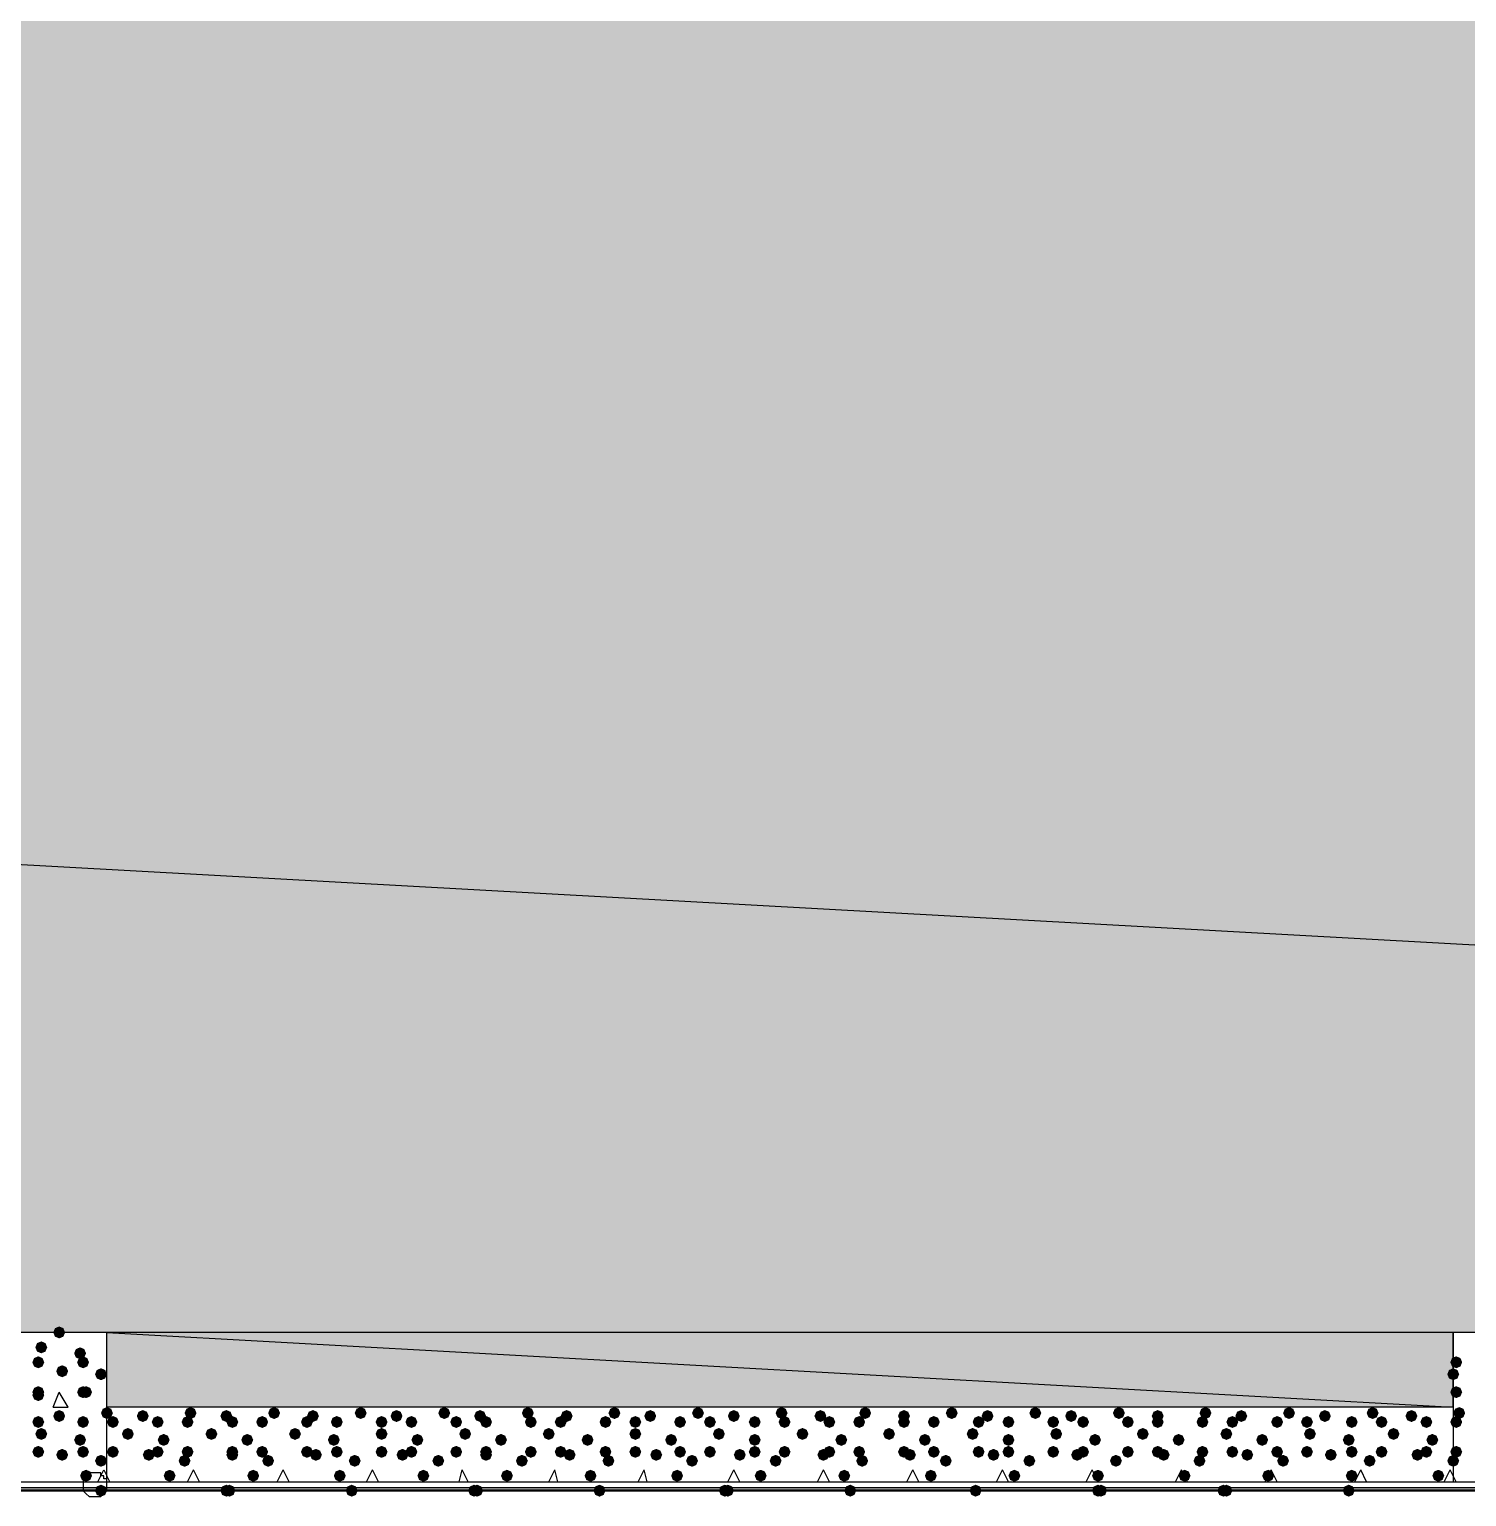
# Model space of a CAD drawing. Header units: millimetres. Extents: x 0 to 420, y 0 to 297.
# Drawn here: x 259.38 to 279.76, y 84.33 to 105.13 of the extents above; entities that cross this region are included whole.
import ezdxf

# ---------------------------------------------------------------- set-up
doc = ezdxf.new("R2010")
doc.units = ezdxf.units.MM
doc.layers.get('0').update_dxf_attribs({"linetype": 'CONTINUOUS'})

msp = doc.modelspace()

# ---------------------------------------------------------------- hatches: boundary and pattern name
at = {"true_color": 0x000008}
h = msp.add_hatch(color=0, dxfattribs=at)
h.paths.add_polyline_path([(379.518333, 105.748667), (33.401, 105.748667), (379.518333, 86.656333)], flags=0)
h.paths.add_polyline_path([(33.401, 105.748667), (379.518333, 86.656333), (33.401, 86.656333)], flags=0)
at = {"true_color": 0x000007}
for points in [[(259.884333, 86.656333), (259.859462, 86.596537), (259.799667, 86.571667), (259.739871, 86.596537), (259.715, 86.656333), (259.739871, 86.716129), (259.799667, 86.741), (259.859462, 86.716129)], [(259.630333, 86.444667), (259.605462, 86.384871), (259.545667, 86.36), (259.485871, 86.384871), (259.461, 86.444667), (259.485871, 86.504462), (259.545667, 86.529333), (259.605462, 86.504463)], [(260.180667, 86.36), (260.155796, 86.300204), (260.096, 86.275333), (260.036204, 86.300204), (260.011333, 86.36), (260.036204, 86.419796), (260.096, 86.444667), (260.155796, 86.419796)], [(259.588, 86.233), (259.563129, 86.173204), (259.503333, 86.148333), (259.443537, 86.173204), (259.418667, 86.233), (259.443537, 86.292796), (259.503333, 86.317667), (259.563129, 86.292796)], [(259.926667, 86.106), (259.901796, 86.046204), (259.842, 86.021333), (259.782204, 86.046204), (259.757333, 86.106), (259.782204, 86.165796), (259.842, 86.190667), (259.901796, 86.165796)], [(260.223, 86.233), (260.198129, 86.173204), (260.138333, 86.148333), (260.078538, 86.173204), (260.053667, 86.233), (260.078537, 86.292796), (260.138333, 86.317667), (260.198129, 86.292796)], [(260.477, 86.063667), (260.452129, 86.003871), (260.392333, 85.979), (260.332538, 86.003871), (260.307667, 86.063667), (260.332537, 86.123462), (260.392333, 86.148333), (260.452129, 86.123463)], [(279.654, 86.063667), (279.629129, 86.003871), (279.569333, 85.979), (279.509537, 86.003871), (279.484667, 86.063667), (279.509537, 86.123462), (279.569333, 86.148333), (279.629129, 86.123463)], [(279.696333, 86.233), (279.671462, 86.173204), (279.611667, 86.148333), (279.551871, 86.173204), (279.527, 86.233), (279.551871, 86.292796), (279.611667, 86.317667), (279.671462, 86.292796)], [(259.588, 85.809667), (259.563129, 85.749871), (259.503333, 85.725), (259.443537, 85.749871), (259.418667, 85.809667), (259.443537, 85.869462), (259.503333, 85.894333), (259.563129, 85.869463)], [(259.588, 85.767333), (259.563129, 85.707538), (259.503333, 85.682667), (259.443537, 85.707538), (259.418667, 85.767333), (259.443537, 85.827129), (259.503333, 85.852), (259.563129, 85.827129)], [(260.223, 85.809667), (260.198129, 85.749871), (260.138333, 85.725), (260.078538, 85.749871), (260.053667, 85.809667), (260.078537, 85.869462), (260.138333, 85.894333), (260.198129, 85.869463)], [(260.265333, 85.809667), (260.240462, 85.749871), (260.180667, 85.725), (260.120871, 85.749871), (260.096, 85.809667), (260.120871, 85.869462), (260.180667, 85.894333), (260.240462, 85.869463)], [(279.696333, 85.809667), (279.671462, 85.749871), (279.611667, 85.725), (279.551871, 85.749871), (279.527, 85.809667), (279.551871, 85.869462), (279.611667, 85.894333), (279.671462, 85.869463)], [(259.884333, 85.471), (259.859462, 85.411204), (259.799667, 85.386333), (259.739871, 85.411204), (259.715, 85.471), (259.739871, 85.530796), (259.799667, 85.555667), (259.859462, 85.530796)], [(260.561667, 85.513333), (260.536796, 85.453537), (260.477, 85.428667), (260.417204, 85.453537), (260.392333, 85.513333), (260.417204, 85.573129), (260.477, 85.598), (260.536796, 85.573129)], [(279.738667, 85.513333), (279.713796, 85.453537), (279.654, 85.428667), (279.594204, 85.453537), (279.569333, 85.513333), (279.594204, 85.573129), (279.654, 85.598), (279.713796, 85.573129)], [(259.588, 85.386333), (259.563129, 85.326537), (259.503333, 85.301667), (259.443537, 85.326537), (259.418667, 85.386333), (259.443537, 85.446129), (259.503333, 85.471), (259.563129, 85.446129)], [(259.630333, 85.217), (259.605462, 85.157204), (259.545667, 85.132333), (259.485871, 85.157204), (259.461, 85.217), (259.485871, 85.276796), (259.545667, 85.301667), (259.605462, 85.276796)], [(260.223, 85.386333), (260.198129, 85.326537), (260.138333, 85.301667), (260.078538, 85.326537), (260.053667, 85.386333), (260.078537, 85.446129), (260.138333, 85.471), (260.198129, 85.446129)], [(279.696333, 85.386333), (279.671462, 85.326537), (279.611667, 85.301667), (279.551871, 85.326537), (279.527, 85.386333), (279.551871, 85.446129), (279.611667, 85.471), (279.671462, 85.446129)], [(260.180667, 85.132333), (260.155796, 85.072538), (260.096, 85.047667), (260.036204, 85.072538), (260.011333, 85.132333), (260.036204, 85.192129), (260.096, 85.217), (260.155796, 85.192129)], [(259.588, 84.963), (259.563129, 84.903204), (259.503333, 84.878333), (259.443537, 84.903204), (259.418667, 84.963), (259.443537, 85.022796), (259.503333, 85.047667), (259.563129, 85.022796)], [(259.926667, 84.920667), (259.901796, 84.860871), (259.842, 84.836), (259.782204, 84.860871), (259.757333, 84.920667), (259.782204, 84.980462), (259.842, 85.005333), (259.901796, 84.980463)], [(260.223, 84.963), (260.198129, 84.903204), (260.138333, 84.878333), (260.078538, 84.903204), (260.053667, 84.963), (260.078537, 85.022796), (260.138333, 85.047667), (260.198129, 85.022796)], [(260.477, 84.836), (260.452129, 84.776204), (260.392333, 84.751333), (260.332538, 84.776204), (260.307667, 84.836), (260.332537, 84.895796), (260.392333, 84.920667), (260.452129, 84.895796)], [(279.654, 84.836), (279.629129, 84.776204), (279.569333, 84.751333), (279.509537, 84.776204), (279.484667, 84.836), (279.509537, 84.895796), (279.569333, 84.920667), (279.629129, 84.895796)], [(279.696333, 84.963), (279.671462, 84.903204), (279.611667, 84.878333), (279.551871, 84.903204), (279.527, 84.963), (279.551871, 85.022796), (279.611667, 85.047667), (279.671462, 85.022796)], [(260.265333, 84.624333), (260.240462, 84.564537), (260.180667, 84.539667), (260.120871, 84.564537), (260.096, 84.624333), (260.120871, 84.684129), (260.180667, 84.709), (260.240462, 84.684129)]]:
    msp.add_hatch(color=0, dxfattribs=at).paths.add_polyline_path(points, flags=0)
at = {"true_color": 0x000008}
h = msp.add_hatch(color=0, dxfattribs=at)
h.paths.add_polyline_path([(279.569333, 86.656333), (260.477, 86.656333), (279.569333, 85.598)], flags=0)
h.paths.add_polyline_path([(260.477, 86.656333), (279.569333, 85.598), (260.477, 85.598)], flags=0)
for points in [[(261.069667, 85.471), (261.044796, 85.411204), (260.985, 85.386333), (260.925204, 85.411204), (260.900333, 85.471), (260.925204, 85.530796), (260.985, 85.555667), (261.044796, 85.530796)], [(261.747, 85.513333), (261.722129, 85.453537), (261.662333, 85.428667), (261.602538, 85.453537), (261.577667, 85.513333), (261.602537, 85.573129), (261.662333, 85.598), (261.722129, 85.573129)], [(262.255, 85.471), (262.230129, 85.411204), (262.170333, 85.386333), (262.110538, 85.411204), (262.085667, 85.471), (262.110537, 85.530796), (262.170333, 85.555667), (262.230129, 85.530796)], [(262.932333, 85.513333), (262.907462, 85.453537), (262.847667, 85.428667), (262.787871, 85.453537), (262.763, 85.513333), (262.787871, 85.573129), (262.847667, 85.598), (262.907462, 85.573129)], [(263.482667, 85.471), (263.457796, 85.411204), (263.398, 85.386333), (263.338204, 85.411204), (263.313333, 85.471), (263.338204, 85.530796), (263.398, 85.555667), (263.457796, 85.530796)], [(264.16, 85.513333), (264.135129, 85.453537), (264.075333, 85.428667), (264.015538, 85.453537), (263.990667, 85.513333), (264.015537, 85.573129), (264.075333, 85.598), (264.135129, 85.573129)], [(264.668, 85.471), (264.643129, 85.411204), (264.583333, 85.386333), (264.523537, 85.411204), (264.498667, 85.471), (264.523537, 85.530796), (264.583333, 85.555667), (264.643129, 85.530796)], [(265.345333, 85.513333), (265.320462, 85.453537), (265.260667, 85.428667), (265.200871, 85.453537), (265.176, 85.513333), (265.200871, 85.573129), (265.260667, 85.598), (265.320462, 85.573129)], [(265.853333, 85.471), (265.828463, 85.411204), (265.768667, 85.386333), (265.708871, 85.411204), (265.684, 85.471), (265.708871, 85.530796), (265.768667, 85.555667), (265.828462, 85.530796)], [(266.530667, 85.513333), (266.505796, 85.453537), (266.446, 85.428667), (266.386204, 85.453537), (266.361333, 85.513333), (266.386204, 85.573129), (266.446, 85.598), (266.505796, 85.573129)], [(267.081, 85.471), (267.056129, 85.411204), (266.996333, 85.386333), (266.936537, 85.411204), (266.911667, 85.471), (266.936537, 85.530796), (266.996333, 85.555667), (267.056129, 85.530796)], [(267.758333, 85.513333), (267.733462, 85.453537), (267.673667, 85.428667), (267.613871, 85.453537), (267.589, 85.513333), (267.613871, 85.573129), (267.673667, 85.598), (267.733462, 85.573129)], [(268.266333, 85.471), (268.241463, 85.411204), (268.181667, 85.386333), (268.121871, 85.411204), (268.097, 85.471), (268.121871, 85.530796), (268.181667, 85.555667), (268.241462, 85.530796)], [(268.943667, 85.513333), (268.918796, 85.453537), (268.859, 85.428667), (268.799204, 85.453537), (268.774333, 85.513333), (268.799204, 85.573129), (268.859, 85.598), (268.918796, 85.573129)], [(269.451667, 85.471), (269.426796, 85.411204), (269.367, 85.386333), (269.307204, 85.411204), (269.282333, 85.471), (269.307204, 85.530796), (269.367, 85.555667), (269.426796, 85.530796)], [(270.129, 85.513333), (270.104129, 85.453537), (270.044333, 85.428667), (269.984537, 85.453537), (269.959667, 85.513333), (269.984537, 85.573129), (270.044333, 85.598), (270.104129, 85.573129)], [(270.679333, 85.471), (270.654463, 85.411204), (270.594667, 85.386333), (270.534871, 85.411204), (270.51, 85.471), (270.534871, 85.530796), (270.594667, 85.555667), (270.654462, 85.530796)], [(271.314333, 85.513333), (271.289463, 85.453537), (271.229667, 85.428667), (271.169871, 85.453537), (271.145, 85.513333), (271.169871, 85.573129), (271.229667, 85.598), (271.289462, 85.573129)], [(271.864667, 85.471), (271.839796, 85.411204), (271.78, 85.386333), (271.720204, 85.411204), (271.695333, 85.471), (271.720204, 85.530796), (271.78, 85.555667), (271.839796, 85.530796)], [(272.542, 85.513333), (272.517129, 85.453537), (272.457333, 85.428667), (272.397538, 85.453537), (272.372667, 85.513333), (272.397537, 85.573129), (272.457333, 85.598), (272.517129, 85.573129)], [(273.05, 85.471), (273.025129, 85.411204), (272.965333, 85.386333), (272.905538, 85.411204), (272.880667, 85.471), (272.905537, 85.530796), (272.965333, 85.555667), (273.025129, 85.530796)], [(273.727333, 85.513333), (273.702463, 85.453537), (273.642667, 85.428667), (273.582871, 85.453537), (273.558, 85.513333), (273.582871, 85.573129), (273.642667, 85.598), (273.702462, 85.573129)], [(274.235333, 85.471), (274.210462, 85.411204), (274.150667, 85.386333), (274.090871, 85.411204), (274.066, 85.471), (274.090871, 85.530796), (274.150667, 85.555667), (274.210462, 85.530796)], [(274.912667, 85.513333), (274.887796, 85.453537), (274.828, 85.428667), (274.768204, 85.453537), (274.743333, 85.513333), (274.768204, 85.573129), (274.828, 85.598), (274.887796, 85.573129)], [(275.463, 85.471), (275.438129, 85.411204), (275.378333, 85.386333), (275.318537, 85.411204), (275.293667, 85.471), (275.318537, 85.530796), (275.378333, 85.555667), (275.438129, 85.530796)], [(276.140333, 85.513333), (276.115463, 85.453537), (276.055667, 85.428667), (275.995871, 85.453537), (275.971, 85.513333), (275.995871, 85.573129), (276.055667, 85.598), (276.115462, 85.573129)], [(276.648333, 85.471), (276.623462, 85.411204), (276.563667, 85.386333), (276.503871, 85.411204), (276.479, 85.471), (276.503871, 85.530796), (276.563667, 85.555667), (276.623462, 85.530796)], [(277.325667, 85.513333), (277.300796, 85.453537), (277.241, 85.428667), (277.181204, 85.453537), (277.156333, 85.513333), (277.181204, 85.573129), (277.241, 85.598), (277.300796, 85.573129)], [(277.833667, 85.471), (277.808796, 85.411204), (277.749, 85.386333), (277.689204, 85.411204), (277.664333, 85.471), (277.689204, 85.530796), (277.749, 85.555667), (277.808796, 85.530796)], [(278.511, 85.513333), (278.486129, 85.453537), (278.426333, 85.428667), (278.366537, 85.453537), (278.341667, 85.513333), (278.366537, 85.573129), (278.426333, 85.598), (278.486129, 85.573129)], [(279.061333, 85.471), (279.036462, 85.411204), (278.976667, 85.386333), (278.916871, 85.411204), (278.892, 85.471), (278.916871, 85.530796), (278.976667, 85.555667), (279.036462, 85.530796)], [(260.646333, 85.386333), (260.621463, 85.326537), (260.561667, 85.301667), (260.501871, 85.326537), (260.477, 85.386333), (260.501871, 85.446129), (260.561667, 85.471), (260.621462, 85.446129)], [(260.858, 85.217), (260.833129, 85.157204), (260.773333, 85.132333), (260.713538, 85.157204), (260.688667, 85.217), (260.713537, 85.276796), (260.773333, 85.301667), (260.833129, 85.276796)], [(261.281333, 85.386333), (261.256463, 85.326537), (261.196667, 85.301667), (261.136871, 85.326537), (261.112, 85.386333), (261.136871, 85.446129), (261.196667, 85.471), (261.256462, 85.446129)], [(261.704667, 85.386333), (261.679796, 85.326537), (261.62, 85.301667), (261.560204, 85.326537), (261.535333, 85.386333), (261.560204, 85.446129), (261.62, 85.471), (261.679796, 85.446129)], [(262.043333, 85.217), (262.018462, 85.157204), (261.958667, 85.132333), (261.898871, 85.157204), (261.874, 85.217), (261.898871, 85.276796), (261.958667, 85.301667), (262.018462, 85.276796)], [(262.339667, 85.386333), (262.314796, 85.326537), (262.255, 85.301667), (262.195204, 85.326537), (262.170333, 85.386333), (262.195204, 85.446129), (262.255, 85.471), (262.314796, 85.446129)], [(262.763, 85.386333), (262.738129, 85.326537), (262.678333, 85.301667), (262.618538, 85.326537), (262.593667, 85.386333), (262.618537, 85.446129), (262.678333, 85.471), (262.738129, 85.446129)], [(263.228667, 85.217), (263.203796, 85.157204), (263.144, 85.132333), (263.084204, 85.157204), (263.059333, 85.217), (263.084204, 85.276796), (263.144, 85.301667), (263.203796, 85.276796)], [(263.398, 85.386333), (263.373129, 85.326537), (263.313333, 85.301667), (263.253537, 85.326537), (263.228667, 85.386333), (263.253537, 85.446129), (263.313333, 85.471), (263.373129, 85.446129)], [(263.821333, 85.386333), (263.796462, 85.326537), (263.736667, 85.301667), (263.676871, 85.326537), (263.652, 85.386333), (263.676871, 85.446129), (263.736667, 85.471), (263.796462, 85.446129)], [(264.456333, 85.386333), (264.431462, 85.326537), (264.371667, 85.301667), (264.311871, 85.326537), (264.287, 85.386333), (264.311871, 85.446129), (264.371667, 85.471), (264.431462, 85.446129)], [(264.456333, 85.217), (264.431462, 85.157204), (264.371667, 85.132333), (264.311871, 85.157204), (264.287, 85.217), (264.311871, 85.276796), (264.371667, 85.301667), (264.431462, 85.276796)], [(264.879667, 85.386333), (264.854796, 85.326537), (264.795, 85.301667), (264.735204, 85.326537), (264.710333, 85.386333), (264.735204, 85.446129), (264.795, 85.471), (264.854796, 85.446129)], [(265.514667, 85.386333), (265.489796, 85.326537), (265.43, 85.301667), (265.370204, 85.326537), (265.345333, 85.386333), (265.370204, 85.446129), (265.43, 85.471), (265.489796, 85.446129)], [(265.641667, 85.217), (265.616796, 85.157204), (265.557, 85.132333), (265.497204, 85.157204), (265.472333, 85.217), (265.497204, 85.276796), (265.557, 85.301667), (265.616796, 85.276796)], [(265.938, 85.386333), (265.913129, 85.326537), (265.853333, 85.301667), (265.793537, 85.326537), (265.768667, 85.386333), (265.793537, 85.446129), (265.853333, 85.471), (265.913129, 85.446129)], [(266.573, 85.386333), (266.548129, 85.326537), (266.488333, 85.301667), (266.428538, 85.326537), (266.403667, 85.386333), (266.428537, 85.446129), (266.488333, 85.471), (266.548129, 85.446129)], [(266.827, 85.217), (266.802129, 85.157204), (266.742333, 85.132333), (266.682537, 85.157204), (266.657667, 85.217), (266.682537, 85.276796), (266.742333, 85.301667), (266.802129, 85.276796)], [(266.996333, 85.386333), (266.971462, 85.326537), (266.911667, 85.301667), (266.851871, 85.326537), (266.827, 85.386333), (266.851871, 85.446129), (266.911667, 85.471), (266.971462, 85.446129)], [(267.631333, 85.386333), (267.606463, 85.326537), (267.546667, 85.301667), (267.486871, 85.326537), (267.462, 85.386333), (267.486871, 85.446129), (267.546667, 85.471), (267.606462, 85.446129)], [(268.054667, 85.386333), (268.029796, 85.326537), (267.97, 85.301667), (267.910204, 85.326537), (267.885333, 85.386333), (267.910204, 85.446129), (267.97, 85.471), (268.029796, 85.446129)], [(268.054667, 85.217), (268.029796, 85.157204), (267.97, 85.132333), (267.910204, 85.157204), (267.885333, 85.217), (267.910204, 85.276796), (267.97, 85.301667), (268.029796, 85.276796)], [(268.689667, 85.386333), (268.664796, 85.326537), (268.605, 85.301667), (268.545204, 85.326537), (268.520333, 85.386333), (268.545204, 85.446129), (268.605, 85.471), (268.664796, 85.446129)], [(269.113, 85.386333), (269.088129, 85.326537), (269.028333, 85.301667), (268.968538, 85.326537), (268.943667, 85.386333), (268.968537, 85.446129), (269.028333, 85.471), (269.088129, 85.446129)], [(269.24, 85.217), (269.215129, 85.157204), (269.155333, 85.132333), (269.095537, 85.157204), (269.070667, 85.217), (269.095537, 85.276796), (269.155333, 85.301667), (269.215129, 85.276796)], [(269.748, 85.386333), (269.723129, 85.326537), (269.663333, 85.301667), (269.603538, 85.326537), (269.578667, 85.386333), (269.603537, 85.446129), (269.663333, 85.471), (269.723129, 85.446129)], [(270.171333, 85.386333), (270.146462, 85.326537), (270.086667, 85.301667), (270.026871, 85.326537), (270.002, 85.386333), (270.026871, 85.446129), (270.086667, 85.471), (270.146462, 85.446129)], [(270.425333, 85.217), (270.400463, 85.157204), (270.340667, 85.132333), (270.280871, 85.157204), (270.256, 85.217), (270.280871, 85.276796), (270.340667, 85.301667), (270.400462, 85.276796)], [(270.806333, 85.386333), (270.781462, 85.326537), (270.721667, 85.301667), (270.661871, 85.326537), (270.637, 85.386333), (270.661871, 85.446129), (270.721667, 85.471), (270.781462, 85.446129)], [(271.229667, 85.386333), (271.204796, 85.326537), (271.145, 85.301667), (271.085204, 85.326537), (271.060333, 85.386333), (271.085204, 85.446129), (271.145, 85.471), (271.204796, 85.446129)], [(271.653, 85.217), (271.628129, 85.157204), (271.568333, 85.132333), (271.508537, 85.157204), (271.483667, 85.217), (271.508537, 85.276796), (271.568333, 85.301667), (271.628129, 85.276796)], [(271.864667, 85.386333), (271.839796, 85.326537), (271.78, 85.301667), (271.720204, 85.326537), (271.695333, 85.386333), (271.720204, 85.446129), (271.78, 85.471), (271.839796, 85.446129)], [(272.288, 85.386333), (272.263129, 85.326537), (272.203333, 85.301667), (272.143537, 85.326537), (272.118667, 85.386333), (272.143537, 85.446129), (272.203333, 85.471), (272.263129, 85.446129)], [(272.838333, 85.217), (272.813463, 85.157204), (272.753667, 85.132333), (272.693871, 85.157204), (272.669, 85.217), (272.693871, 85.276796), (272.753667, 85.301667), (272.813462, 85.276796)], [(272.923, 85.386333), (272.898129, 85.326537), (272.838333, 85.301667), (272.778537, 85.326537), (272.753667, 85.386333), (272.778537, 85.446129), (272.838333, 85.471), (272.898129, 85.446129)], [(273.346333, 85.386333), (273.321462, 85.326537), (273.261667, 85.301667), (273.201871, 85.326537), (273.177, 85.386333), (273.201871, 85.446129), (273.261667, 85.471), (273.321462, 85.446129)], [(273.981333, 85.386333), (273.956462, 85.326537), (273.896667, 85.301667), (273.836871, 85.326537), (273.812, 85.386333), (273.836871, 85.446129), (273.896667, 85.471), (273.956462, 85.446129)], [(274.023667, 85.217), (273.998796, 85.157204), (273.939, 85.132333), (273.879204, 85.157204), (273.854333, 85.217), (273.879204, 85.276796), (273.939, 85.301667), (273.998796, 85.276796)], [(274.404667, 85.386333), (274.379796, 85.326537), (274.32, 85.301667), (274.260204, 85.326537), (274.235333, 85.386333), (274.260204, 85.446129), (274.32, 85.471), (274.379796, 85.446129)], [(275.039667, 85.386333), (275.014796, 85.326537), (274.955, 85.301667), (274.895204, 85.326537), (274.870333, 85.386333), (274.895204, 85.446129), (274.955, 85.471), (275.014796, 85.446129)], [(275.251333, 85.217), (275.226462, 85.157204), (275.166667, 85.132333), (275.106871, 85.157204), (275.082, 85.217), (275.106871, 85.276796), (275.166667, 85.301667), (275.226462, 85.276796)], [(275.463, 85.386333), (275.438129, 85.326537), (275.378333, 85.301667), (275.318537, 85.326537), (275.293667, 85.386333), (275.318537, 85.446129), (275.378333, 85.471), (275.438129, 85.446129)], [(276.098, 85.386333), (276.073129, 85.326537), (276.013333, 85.301667), (275.953538, 85.326537), (275.928667, 85.386333), (275.953537, 85.446129), (276.013333, 85.471), (276.073129, 85.446129)], [(276.436667, 85.217), (276.411796, 85.157204), (276.352, 85.132333), (276.292204, 85.157204), (276.267333, 85.217), (276.292204, 85.276796), (276.352, 85.301667), (276.411796, 85.276796)], [(276.521333, 85.386333), (276.496463, 85.326537), (276.436667, 85.301667), (276.376871, 85.326537), (276.352, 85.386333), (276.376871, 85.446129), (276.436667, 85.471), (276.496462, 85.446129)], [(277.156333, 85.386333), (277.131463, 85.326537), (277.071667, 85.301667), (277.011871, 85.326537), (276.987, 85.386333), (277.011871, 85.446129), (277.071667, 85.471), (277.131462, 85.446129)], [(277.579667, 85.386333), (277.554796, 85.326537), (277.495, 85.301667), (277.435204, 85.326537), (277.410333, 85.386333), (277.435204, 85.446129), (277.495, 85.471), (277.554796, 85.446129)], [(277.622, 85.217), (277.597129, 85.157204), (277.537333, 85.132333), (277.477538, 85.157204), (277.452667, 85.217), (277.477537, 85.276796), (277.537333, 85.301667), (277.597129, 85.276796)], [(278.214667, 85.386333), (278.189796, 85.326537), (278.13, 85.301667), (278.070204, 85.326537), (278.045333, 85.386333), (278.070204, 85.446129), (278.13, 85.471), (278.189796, 85.446129)], [(278.638, 85.386333), (278.613129, 85.326537), (278.553333, 85.301667), (278.493538, 85.326537), (278.468667, 85.386333), (278.493537, 85.446129), (278.553333, 85.471), (278.613129, 85.446129)], [(278.807333, 85.217), (278.782462, 85.157204), (278.722667, 85.132333), (278.662871, 85.157204), (278.638, 85.217), (278.662871, 85.276796), (278.722667, 85.301667), (278.782462, 85.276796)], [(279.273, 85.386333), (279.248129, 85.326537), (279.188333, 85.301667), (279.128537, 85.326537), (279.103667, 85.386333), (279.128537, 85.446129), (279.188333, 85.471), (279.248129, 85.446129)], [(261.366, 85.132333), (261.341129, 85.072538), (261.281333, 85.047667), (261.221538, 85.072538), (261.196667, 85.132333), (261.221537, 85.192129), (261.281333, 85.217), (261.341129, 85.192129)], [(262.551333, 85.132333), (262.526462, 85.072538), (262.466667, 85.047667), (262.406871, 85.072538), (262.382, 85.132333), (262.406871, 85.192129), (262.466667, 85.217), (262.526462, 85.192129)], [(263.779, 85.132333), (263.754129, 85.072538), (263.694333, 85.047667), (263.634537, 85.072538), (263.609667, 85.132333), (263.634537, 85.192129), (263.694333, 85.217), (263.754129, 85.192129)], [(264.964333, 85.132333), (264.939462, 85.072538), (264.879667, 85.047667), (264.819871, 85.072538), (264.795, 85.132333), (264.819871, 85.192129), (264.879667, 85.217), (264.939462, 85.192129)], [(266.149667, 85.132333), (266.124796, 85.072538), (266.065, 85.047667), (266.005204, 85.072538), (265.980333, 85.132333), (266.005204, 85.192129), (266.065, 85.217), (266.124796, 85.192129)], [(267.377333, 85.132333), (267.352463, 85.072538), (267.292667, 85.047667), (267.232871, 85.072538), (267.208, 85.132333), (267.232871, 85.192129), (267.292667, 85.217), (267.352462, 85.192129)], [(268.562667, 85.132333), (268.537796, 85.072538), (268.478, 85.047667), (268.418204, 85.072538), (268.393333, 85.132333), (268.418204, 85.192129), (268.478, 85.217), (268.537796, 85.192129)], [(269.748, 85.132333), (269.723129, 85.072538), (269.663333, 85.047667), (269.603538, 85.072538), (269.578667, 85.132333), (269.603537, 85.192129), (269.663333, 85.217), (269.723129, 85.192129)], [(270.975667, 85.132333), (270.950796, 85.072538), (270.891, 85.047667), (270.831204, 85.072538), (270.806333, 85.132333), (270.831204, 85.192129), (270.891, 85.217), (270.950796, 85.192129)], [(272.161, 85.132333), (272.136129, 85.072538), (272.076333, 85.047667), (272.016538, 85.072538), (271.991667, 85.132333), (272.016537, 85.192129), (272.076333, 85.217), (272.136129, 85.192129)], [(273.346333, 85.132333), (273.321462, 85.072538), (273.261667, 85.047667), (273.201871, 85.072538), (273.177, 85.132333), (273.201871, 85.192129), (273.261667, 85.217), (273.321462, 85.192129)], [(274.574, 85.132333), (274.549129, 85.072538), (274.489333, 85.047667), (274.429538, 85.072538), (274.404667, 85.132333), (274.429537, 85.192129), (274.489333, 85.217), (274.549129, 85.192129)], [(275.759333, 85.132333), (275.734462, 85.072538), (275.674667, 85.047667), (275.614871, 85.072538), (275.59, 85.132333), (275.614871, 85.192129), (275.674667, 85.217), (275.734462, 85.192129)], [(276.944667, 85.132333), (276.919796, 85.072538), (276.86, 85.047667), (276.800204, 85.072538), (276.775333, 85.132333), (276.800204, 85.192129), (276.86, 85.217), (276.919796, 85.192129)], [(278.172333, 85.132333), (278.147462, 85.072538), (278.087667, 85.047667), (278.027871, 85.072538), (278.003, 85.132333), (278.027871, 85.192129), (278.087667, 85.217), (278.147462, 85.192129)], [(279.357667, 85.132333), (279.332796, 85.072538), (279.273, 85.047667), (279.213204, 85.072538), (279.188333, 85.132333), (279.213204, 85.192129), (279.273, 85.217), (279.332796, 85.192129)], [(260.646333, 84.963), (260.621463, 84.903204), (260.561667, 84.878333), (260.501871, 84.903204), (260.477, 84.963), (260.501871, 85.022796), (260.561667, 85.047667), (260.621462, 85.022796)], [(261.154333, 84.920667), (261.129462, 84.860871), (261.069667, 84.836), (261.009871, 84.860871), (260.985, 84.920667), (261.009871, 84.980462), (261.069667, 85.005333), (261.129462, 84.980463)], [(261.281333, 84.963), (261.256463, 84.903204), (261.196667, 84.878333), (261.136871, 84.903204), (261.112, 84.963), (261.136871, 85.022796), (261.196667, 85.047667), (261.256462, 85.022796)], [(261.662333, 84.836), (261.637462, 84.776204), (261.577667, 84.751333), (261.517871, 84.776204), (261.493, 84.836), (261.517871, 84.895796), (261.577667, 84.920667), (261.637462, 84.895796)], [(261.704667, 84.963), (261.679796, 84.903204), (261.62, 84.878333), (261.560204, 84.903204), (261.535333, 84.963), (261.560204, 85.022796), (261.62, 85.047667), (261.679796, 85.022796)], [(262.339667, 84.963), (262.314796, 84.903204), (262.255, 84.878333), (262.195204, 84.903204), (262.170333, 84.963), (262.195204, 85.022796), (262.255, 85.047667), (262.314796, 85.022796)], [(262.339667, 84.920667), (262.314796, 84.860871), (262.255, 84.836), (262.195204, 84.860871), (262.170333, 84.920667), (262.195204, 84.980462), (262.255, 85.005333), (262.314796, 84.980463)], [(262.763, 84.963), (262.738129, 84.903204), (262.678333, 84.878333), (262.618538, 84.903204), (262.593667, 84.963), (262.618537, 85.022796), (262.678333, 85.047667), (262.738129, 85.022796)], [(262.847667, 84.836), (262.822796, 84.776204), (262.763, 84.751333), (262.703204, 84.776204), (262.678333, 84.836), (262.703204, 84.895796), (262.763, 84.920667), (262.822796, 84.895796)], [(263.398, 84.963), (263.373129, 84.903204), (263.313333, 84.878333), (263.253537, 84.903204), (263.228667, 84.963), (263.253537, 85.022796), (263.313333, 85.047667), (263.373129, 85.022796)], [(263.525, 84.920667), (263.500129, 84.860871), (263.440333, 84.836), (263.380538, 84.860871), (263.355667, 84.920667), (263.380537, 84.980462), (263.440333, 85.005333), (263.500129, 84.980463)], [(263.821333, 84.963), (263.796462, 84.903204), (263.736667, 84.878333), (263.676871, 84.903204), (263.652, 84.963), (263.676871, 85.022796), (263.736667, 85.047667), (263.796462, 85.022796)], [(264.075333, 84.836), (264.050462, 84.776204), (263.990667, 84.751333), (263.930871, 84.776204), (263.906, 84.836), (263.930871, 84.895796), (263.990667, 84.920667), (264.050462, 84.895796)], [(264.456333, 84.963), (264.431462, 84.903204), (264.371667, 84.878333), (264.311871, 84.903204), (264.287, 84.963), (264.311871, 85.022796), (264.371667, 85.047667), (264.431462, 85.022796)], [(264.752667, 84.920667), (264.727796, 84.860871), (264.668, 84.836), (264.608204, 84.860871), (264.583333, 84.920667), (264.608204, 84.980462), (264.668, 85.005333), (264.727796, 84.980463)], [(264.879667, 84.963), (264.854796, 84.903204), (264.795, 84.878333), (264.735204, 84.903204), (264.710333, 84.963), (264.735204, 85.022796), (264.795, 85.047667), (264.854796, 85.022796)], [(265.260667, 84.836), (265.235796, 84.776204), (265.176, 84.751333), (265.116204, 84.776204), (265.091333, 84.836), (265.116204, 84.895796), (265.176, 84.920667), (265.235796, 84.895796)], [(265.514667, 84.963), (265.489796, 84.903204), (265.43, 84.878333), (265.370204, 84.903204), (265.345333, 84.963), (265.370204, 85.022796), (265.43, 85.047667), (265.489796, 85.022796)], [(265.938, 84.963), (265.913129, 84.903204), (265.853333, 84.878333), (265.793537, 84.903204), (265.768667, 84.963), (265.793537, 85.022796), (265.853333, 85.047667), (265.913129, 85.022796)], [(265.938, 84.920667), (265.913129, 84.860871), (265.853333, 84.836), (265.793537, 84.860871), (265.768667, 84.920667), (265.793537, 84.980462), (265.853333, 85.005333), (265.913129, 84.980463)], [(266.446, 84.836), (266.421129, 84.776204), (266.361333, 84.751333), (266.301537, 84.776204), (266.276667, 84.836), (266.301537, 84.895796), (266.361333, 84.920667), (266.421129, 84.895796)], [(266.573, 84.963), (266.548129, 84.903204), (266.488333, 84.878333), (266.428538, 84.903204), (266.403667, 84.963), (266.428537, 85.022796), (266.488333, 85.047667), (266.548129, 85.022796)], [(266.996333, 84.963), (266.971462, 84.903204), (266.911667, 84.878333), (266.851871, 84.903204), (266.827, 84.963), (266.851871, 85.022796), (266.911667, 85.047667), (266.971462, 85.022796)], [(267.123333, 84.920667), (267.098462, 84.860871), (267.038667, 84.836), (266.978871, 84.860871), (266.954, 84.920667), (266.978871, 84.980462), (267.038667, 85.005333), (267.098462, 84.980463)], [(267.631333, 84.963), (267.606463, 84.903204), (267.546667, 84.878333), (267.486871, 84.903204), (267.462, 84.963), (267.486871, 85.022796), (267.546667, 85.047667), (267.606462, 85.022796)], [(267.673667, 84.836), (267.648796, 84.776204), (267.589, 84.751333), (267.529204, 84.776204), (267.504333, 84.836), (267.529204, 84.895796), (267.589, 84.920667), (267.648796, 84.895796)], [(268.054667, 84.963), (268.029796, 84.903204), (267.97, 84.878333), (267.910204, 84.903204), (267.885333, 84.963), (267.910204, 85.022796), (267.97, 85.047667), (268.029796, 85.022796)], [(268.351, 84.920667), (268.326129, 84.860871), (268.266333, 84.836), (268.206538, 84.860871), (268.181667, 84.920667), (268.206537, 84.980462), (268.266333, 85.005333), (268.326129, 84.980463)], [(268.689667, 84.963), (268.664796, 84.903204), (268.605, 84.878333), (268.545204, 84.903204), (268.520333, 84.963), (268.545204, 85.022796), (268.605, 85.047667), (268.664796, 85.022796)], [(268.859, 84.836), (268.834129, 84.776204), (268.774333, 84.751333), (268.714538, 84.776204), (268.689667, 84.836), (268.714537, 84.895796), (268.774333, 84.920667), (268.834129, 84.895796)], [(269.113, 84.963), (269.088129, 84.903204), (269.028333, 84.878333), (268.968538, 84.903204), (268.943667, 84.963), (268.968537, 85.022796), (269.028333, 85.047667), (269.088129, 85.022796)], [(269.536333, 84.920667), (269.511462, 84.860871), (269.451667, 84.836), (269.391871, 84.860871), (269.367, 84.920667), (269.391871, 84.980462), (269.451667, 85.005333), (269.511462, 84.980463)], [(269.748, 84.963), (269.723129, 84.903204), (269.663333, 84.878333), (269.603538, 84.903204), (269.578667, 84.963), (269.603537, 85.022796), (269.663333, 85.047667), (269.723129, 85.022796)], [(270.044333, 84.836), (270.019463, 84.776204), (269.959667, 84.751333), (269.899871, 84.776204), (269.875, 84.836), (269.899871, 84.895796), (269.959667, 84.920667), (270.019462, 84.895796)], [(270.171333, 84.963), (270.146462, 84.903204), (270.086667, 84.878333), (270.026871, 84.903204), (270.002, 84.963), (270.026871, 85.022796), (270.086667, 85.047667), (270.146462, 85.022796)], [(270.721667, 84.920667), (270.696796, 84.860871), (270.637, 84.836), (270.577204, 84.860871), (270.552333, 84.920667), (270.577204, 84.980462), (270.637, 85.005333), (270.696796, 84.980463)], [(270.806333, 84.963), (270.781462, 84.903204), (270.721667, 84.878333), (270.661871, 84.903204), (270.637, 84.963), (270.661871, 85.022796), (270.721667, 85.047667), (270.781462, 85.022796)], [(271.229667, 84.963), (271.204796, 84.903204), (271.145, 84.878333), (271.085204, 84.903204), (271.060333, 84.963), (271.085204, 85.022796), (271.145, 85.047667), (271.204796, 85.022796)], [(271.272, 84.836), (271.247129, 84.776204), (271.187333, 84.751333), (271.127538, 84.776204), (271.102667, 84.836), (271.127537, 84.895796), (271.187333, 84.920667), (271.247129, 84.895796)], [(271.864667, 84.963), (271.839796, 84.903204), (271.78, 84.878333), (271.720204, 84.903204), (271.695333, 84.963), (271.720204, 85.022796), (271.78, 85.047667), (271.839796, 85.022796)], [(271.949333, 84.920667), (271.924463, 84.860871), (271.864667, 84.836), (271.804871, 84.860871), (271.78, 84.920667), (271.804871, 84.980462), (271.864667, 85.005333), (271.924462, 84.980463)], [(272.288, 84.963), (272.263129, 84.903204), (272.203333, 84.878333), (272.143537, 84.903204), (272.118667, 84.963), (272.143537, 85.022796), (272.203333, 85.047667), (272.263129, 85.022796)], [(272.457333, 84.836), (272.432462, 84.776204), (272.372667, 84.751333), (272.312871, 84.776204), (272.288, 84.836), (272.312871, 84.895796), (272.372667, 84.920667), (272.432462, 84.895796)], [(272.923, 84.963), (272.898129, 84.903204), (272.838333, 84.878333), (272.778537, 84.903204), (272.753667, 84.963), (272.778537, 85.022796), (272.838333, 85.047667), (272.898129, 85.022796)], [(273.134667, 84.920667), (273.109796, 84.860871), (273.05, 84.836), (272.990204, 84.860871), (272.965333, 84.920667), (272.990204, 84.980462), (273.05, 85.005333), (273.109796, 84.980463)], [(273.346333, 84.963), (273.321462, 84.903204), (273.261667, 84.878333), (273.201871, 84.903204), (273.177, 84.963), (273.201871, 85.022796), (273.261667, 85.047667), (273.321462, 85.022796)], [(273.642667, 84.836), (273.617796, 84.776204), (273.558, 84.751333), (273.498204, 84.776204), (273.473333, 84.836), (273.498204, 84.895796), (273.558, 84.920667), (273.617796, 84.895796)], [(273.981333, 84.963), (273.956462, 84.903204), (273.896667, 84.878333), (273.836871, 84.903204), (273.812, 84.963), (273.836871, 85.022796), (273.896667, 85.047667), (273.956462, 85.022796)], [(274.32, 84.920667), (274.295129, 84.860871), (274.235333, 84.836), (274.175538, 84.860871), (274.150667, 84.920667), (274.175537, 84.980462), (274.235333, 85.005333), (274.295129, 84.980463)], [(274.404667, 84.963), (274.379796, 84.903204), (274.32, 84.878333), (274.260204, 84.903204), (274.235333, 84.963), (274.260204, 85.022796), (274.32, 85.047667), (274.379796, 85.022796)], [(274.870333, 84.836), (274.845462, 84.776204), (274.785667, 84.751333), (274.725871, 84.776204), (274.701, 84.836), (274.725871, 84.895796), (274.785667, 84.920667), (274.845462, 84.895796)], [(275.039667, 84.963), (275.014796, 84.903204), (274.955, 84.878333), (274.895204, 84.903204), (274.870333, 84.963), (274.895204, 85.022796), (274.955, 85.047667), (275.014796, 85.022796)], [(275.463, 84.963), (275.438129, 84.903204), (275.378333, 84.878333), (275.318537, 84.903204), (275.293667, 84.963), (275.318537, 85.022796), (275.378333, 85.047667), (275.438129, 85.022796)], [(275.547667, 84.920667), (275.522796, 84.860871), (275.463, 84.836), (275.403204, 84.860871), (275.378333, 84.920667), (275.403204, 84.980462), (275.463, 85.005333), (275.522796, 84.980463)], [(276.055667, 84.836), (276.030796, 84.776204), (275.971, 84.751333), (275.911204, 84.776204), (275.886333, 84.836), (275.911204, 84.895796), (275.971, 84.920667), (276.030796, 84.895796)], [(276.098, 84.963), (276.073129, 84.903204), (276.013333, 84.878333), (275.953538, 84.903204), (275.928667, 84.963), (275.953537, 85.022796), (276.013333, 85.047667), (276.073129, 85.022796)], [(276.521333, 84.963), (276.496463, 84.903204), (276.436667, 84.878333), (276.376871, 84.903204), (276.352, 84.963), (276.376871, 85.022796), (276.436667, 85.047667), (276.496462, 85.022796)], [(276.733, 84.920667), (276.708129, 84.860871), (276.648333, 84.836), (276.588538, 84.860871), (276.563667, 84.920667), (276.588537, 84.980462), (276.648333, 85.005333), (276.708129, 84.980463)], [(277.156333, 84.963), (277.131463, 84.903204), (277.071667, 84.878333), (277.011871, 84.903204), (276.987, 84.963), (277.011871, 85.022796), (277.071667, 85.047667), (277.131462, 85.022796)], [(277.241, 84.836), (277.216129, 84.776204), (277.156333, 84.751333), (277.096537, 84.776204), (277.071667, 84.836), (277.096537, 84.895796), (277.156333, 84.920667), (277.216129, 84.895796)], [(277.579667, 84.963), (277.554796, 84.903204), (277.495, 84.878333), (277.435204, 84.903204), (277.410333, 84.963), (277.435204, 85.022796), (277.495, 85.047667), (277.554796, 85.022796)], [(277.918333, 84.920667), (277.893462, 84.860871), (277.833667, 84.836), (277.773871, 84.860871), (277.749, 84.920667), (277.773871, 84.980462), (277.833667, 85.005333), (277.893462, 84.980463)], [(278.214667, 84.963), (278.189796, 84.903204), (278.13, 84.878333), (278.070204, 84.903204), (278.045333, 84.963), (278.070204, 85.022796), (278.13, 85.047667), (278.189796, 85.022796)], [(278.468667, 84.836), (278.443796, 84.776204), (278.384, 84.751333), (278.324204, 84.776204), (278.299333, 84.836), (278.324204, 84.895796), (278.384, 84.920667), (278.443796, 84.895796)], [(278.638, 84.963), (278.613129, 84.903204), (278.553333, 84.878333), (278.493538, 84.903204), (278.468667, 84.963), (278.493537, 85.022796), (278.553333, 85.047667), (278.613129, 85.022796)], [(279.146, 84.920667), (279.121129, 84.860871), (279.061333, 84.836), (279.001537, 84.860871), (278.976667, 84.920667), (279.001537, 84.980462), (279.061333, 85.005333), (279.121129, 84.980463)], [(279.273, 84.963), (279.248129, 84.903204), (279.188333, 84.878333), (279.128537, 84.903204), (279.103667, 84.963), (279.128537, 85.022796), (279.188333, 85.047667), (279.248129, 85.022796)], [(261.450667, 84.624333), (261.425796, 84.564537), (261.366, 84.539667), (261.306204, 84.564537), (261.281333, 84.624333), (261.306204, 84.684129), (261.366, 84.709), (261.425796, 84.684129)], [(262.636, 84.624333), (262.611129, 84.564537), (262.551333, 84.539667), (262.491538, 84.564537), (262.466667, 84.624333), (262.491537, 84.684129), (262.551333, 84.709), (262.611129, 84.684129)], [(263.863667, 84.624333), (263.838796, 84.564537), (263.779, 84.539667), (263.719204, 84.564537), (263.694333, 84.624333), (263.719204, 84.684129), (263.779, 84.709), (263.838796, 84.684129)], [(265.049, 84.624333), (265.024129, 84.564537), (264.964333, 84.539667), (264.904538, 84.564537), (264.879667, 84.624333), (264.904537, 84.684129), (264.964333, 84.709), (265.024129, 84.684129)], [(266.234333, 84.624333), (266.209462, 84.564537), (266.149667, 84.539667), (266.089871, 84.564537), (266.065, 84.624333), (266.089871, 84.684129), (266.149667, 84.709), (266.209462, 84.684129)], [(267.419667, 84.624333), (267.394796, 84.564537), (267.335, 84.539667), (267.275204, 84.564537), (267.250333, 84.624333), (267.275204, 84.684129), (267.335, 84.709), (267.394796, 84.684129)], [(268.647333, 84.624333), (268.622462, 84.564537), (268.562667, 84.539667), (268.502871, 84.564537), (268.478, 84.624333), (268.502871, 84.684129), (268.562667, 84.709), (268.622462, 84.684129)], [(269.832667, 84.624333), (269.807796, 84.564537), (269.748, 84.539667), (269.688204, 84.564537), (269.663333, 84.624333), (269.688204, 84.684129), (269.748, 84.709), (269.807796, 84.684129)], [(271.018, 84.624333), (270.993129, 84.564537), (270.933333, 84.539667), (270.873538, 84.564537), (270.848667, 84.624333), (270.873537, 84.684129), (270.933333, 84.709), (270.993129, 84.684129)], [(272.245667, 84.624333), (272.220796, 84.564537), (272.161, 84.539667), (272.101204, 84.564537), (272.076333, 84.624333), (272.101204, 84.684129), (272.161, 84.709), (272.220796, 84.684129)], [(273.431, 84.624333), (273.406129, 84.564537), (273.346333, 84.539667), (273.286538, 84.564537), (273.261667, 84.624333), (273.286537, 84.684129), (273.346333, 84.709), (273.406129, 84.684129)], [(274.616333, 84.624333), (274.591462, 84.564537), (274.531667, 84.539667), (274.471871, 84.564537), (274.447, 84.624333), (274.471871, 84.684129), (274.531667, 84.709), (274.591462, 84.684129)], [(275.844, 84.624333), (275.819129, 84.564537), (275.759333, 84.539667), (275.699538, 84.564537), (275.674667, 84.624333), (275.699537, 84.684129), (275.759333, 84.709), (275.819129, 84.684129)], [(277.029333, 84.624333), (277.004462, 84.564537), (276.944667, 84.539667), (276.884871, 84.564537), (276.86, 84.624333), (276.884871, 84.684129), (276.944667, 84.709), (277.004462, 84.684129)], [(278.214667, 84.624333), (278.189796, 84.564537), (278.13, 84.539667), (278.070204, 84.564537), (278.045333, 84.624333), (278.070204, 84.684129), (278.13, 84.709), (278.189796, 84.684129)], [(279.442333, 84.624333), (279.417462, 84.564537), (279.357667, 84.539667), (279.297871, 84.564537), (279.273, 84.624333), (279.297871, 84.684129), (279.357667, 84.709), (279.417462, 84.684129)]]:
    msp.add_hatch(color=0, dxfattribs=at).paths.add_polyline_path(points, flags=0)
at = {"true_color": 0x000007}
h = msp.add_hatch(color=0, dxfattribs=at)
h.paths.add_polyline_path([(380.661333, 84.455), (32.215667, 84.455), (380.661333, 84.412667)], flags=0)
h.paths.add_polyline_path([(32.215667, 84.455), (380.661333, 84.412667), (32.215667, 84.412667)], flags=0)
at = {"true_color": 0x0000fe}
for points in [[(260.477, 84.412667), (260.452129, 84.352871), (260.392333, 84.328), (260.332538, 84.352871), (260.307667, 84.412667), (260.332537, 84.472462), (260.392333, 84.497333), (260.452129, 84.472463)], [(260.477, 84.412667), (260.452129, 84.352871), (260.392333, 84.328), (260.332538, 84.352871), (260.307667, 84.412667), (260.332537, 84.472462), (260.392333, 84.497333), (260.452129, 84.472463)], [(262.255, 84.412667), (262.230129, 84.352871), (262.170333, 84.328), (262.110538, 84.352871), (262.085667, 84.412667), (262.110537, 84.472462), (262.170333, 84.497333), (262.230129, 84.472463)], [(262.297333, 84.412667), (262.272462, 84.352871), (262.212667, 84.328), (262.152871, 84.352871), (262.128, 84.412667), (262.152871, 84.472462), (262.212667, 84.497333), (262.272462, 84.472463)], [(264.033, 84.412667), (264.008129, 84.352871), (263.948333, 84.328), (263.888537, 84.352871), (263.863667, 84.412667), (263.888537, 84.472462), (263.948333, 84.497333), (264.008129, 84.472463)], [(264.033, 84.412667), (264.008129, 84.352871), (263.948333, 84.328), (263.888537, 84.352871), (263.863667, 84.412667), (263.888537, 84.472462), (263.948333, 84.497333), (264.008129, 84.472463)], [(265.768667, 84.412667), (265.743796, 84.352871), (265.684, 84.328), (265.624204, 84.352871), (265.599333, 84.412667), (265.624204, 84.472462), (265.684, 84.497333), (265.743796, 84.472463)], [(265.811, 84.412667), (265.786129, 84.352871), (265.726333, 84.328), (265.666538, 84.352871), (265.641667, 84.412667), (265.666537, 84.472462), (265.726333, 84.497333), (265.786129, 84.472463)], [(267.546667, 84.412667), (267.521796, 84.352871), (267.462, 84.328), (267.402204, 84.352871), (267.377333, 84.412667), (267.402204, 84.472462), (267.462, 84.497333), (267.521796, 84.472463)], [(267.546667, 84.412667), (267.521796, 84.352871), (267.462, 84.328), (267.402204, 84.352871), (267.377333, 84.412667), (267.402204, 84.472462), (267.462, 84.497333), (267.521796, 84.472463)], [(269.324667, 84.412667), (269.299796, 84.352871), (269.24, 84.328), (269.180204, 84.352871), (269.155333, 84.412667), (269.180204, 84.472462), (269.24, 84.497333), (269.299796, 84.472463)], [(269.367, 84.412667), (269.342129, 84.352871), (269.282333, 84.328), (269.222537, 84.352871), (269.197667, 84.412667), (269.222537, 84.472462), (269.282333, 84.497333), (269.342129, 84.472463)], [(271.102667, 84.412667), (271.077796, 84.352871), (271.018, 84.328), (270.958204, 84.352871), (270.933333, 84.412667), (270.958204, 84.472462), (271.018, 84.497333), (271.077796, 84.472463)], [(271.102667, 84.412667), (271.077796, 84.352871), (271.018, 84.328), (270.958204, 84.352871), (270.933333, 84.412667), (270.958204, 84.472462), (271.018, 84.497333), (271.077796, 84.472463)], [(272.880667, 84.412667), (272.855796, 84.352871), (272.796, 84.328), (272.736204, 84.352871), (272.711333, 84.412667), (272.736204, 84.472462), (272.796, 84.497333), (272.855796, 84.472463)], [(272.880667, 84.412667), (272.855796, 84.352871), (272.796, 84.328), (272.736204, 84.352871), (272.711333, 84.412667), (272.736204, 84.472462), (272.796, 84.497333), (272.855796, 84.472463)], [(274.616333, 84.412667), (274.591462, 84.352871), (274.531667, 84.328), (274.471871, 84.352871), (274.447, 84.412667), (274.471871, 84.472462), (274.531667, 84.497333), (274.591462, 84.472463)], [(274.658667, 84.412667), (274.633796, 84.352871), (274.574, 84.328), (274.514204, 84.352871), (274.489333, 84.412667), (274.514204, 84.472462), (274.574, 84.497333), (274.633796, 84.472463)], [(276.394333, 84.412667), (276.369462, 84.352871), (276.309667, 84.328), (276.249871, 84.352871), (276.225, 84.412667), (276.249871, 84.472462), (276.309667, 84.497333), (276.369462, 84.472463)], [(276.436667, 84.412667), (276.411796, 84.352871), (276.352, 84.328), (276.292204, 84.352871), (276.267333, 84.412667), (276.292204, 84.472462), (276.352, 84.497333), (276.411796, 84.472463)], [(278.172333, 84.412667), (278.147462, 84.352871), (278.087667, 84.328), (278.027871, 84.352871), (278.003, 84.412667), (278.027871, 84.472462), (278.087667, 84.497333), (278.147462, 84.472463)], [(278.172333, 84.412667), (278.147462, 84.352871), (278.087667, 84.328), (278.027871, 84.352871), (278.003, 84.412667), (278.027871, 84.472462), (278.087667, 84.497333), (278.147462, 84.472463)]]:
    msp.add_hatch(color=0, dxfattribs=at).paths.add_polyline_path(points, flags=0)

# ---------------------------------------------------------------- linework, layer by layer
at = {"color": 0, "true_color": 0x000008}
for points in [[(379.518333, 105.748667), (33.401, 105.748667), (379.518333, 86.656333)], [(33.401, 105.748667), (379.518333, 86.656333), (33.401, 86.656333)], [(279.569333, 86.656333), (260.477, 86.656333), (279.569333, 85.598)], [(260.477, 86.656333), (279.569333, 85.598), (260.477, 85.598)]]:
    msp.add_lwpolyline(points, close=True, dxfattribs=at)
at = {"color": 0, "true_color": 0x000007}
for points in [[(258.360333, 86.656333), (258.360333, 84.539667), (260.477, 84.539667), (260.477, 86.656333)], [(279.569333, 86.656333), (279.569333, 84.539667), (281.686, 84.539667), (281.686, 86.656333)], [(260.477, 84.497333), (260.477, 84.539667), (260.477, 84.582), (260.434667, 84.582), (260.434667, 84.624333), (260.392333, 84.624333), (260.392333, 84.666667), (260.35, 84.666667), (260.307667, 84.666667), (260.265333, 84.666667), (260.223, 84.666667), (260.223, 84.624333), (260.180667, 84.624333), (260.180667, 84.582), (260.138333, 84.582), (260.138333, 84.539667), (260.138333, 84.497333), (260.138333, 84.455), (260.138333, 84.412667), (260.180667, 84.370333), (260.223, 84.328), (260.265333, 84.328), (260.307667, 84.328), (260.35, 84.328), (260.392333, 84.328), (260.434667, 84.370333), (260.477, 84.412667), (260.477, 84.455)], [(380.661333, 84.455), (32.215667, 84.455), (380.661333, 84.412667)], [(32.215667, 84.455), (380.661333, 84.412667), (32.215667, 84.412667)]]:
    msp.add_lwpolyline(points, close=True, dxfattribs=at)
for points in [[(259.715, 85.598), (259.799667, 85.809667)], [(259.926667, 85.598), (259.799667, 85.809667)], [(259.715, 85.598), (259.926667, 85.598)], [(279.569333, 85.598), (260.477, 85.598)], [(260.35, 84.539667), (260.434667, 84.709), (260.477, 84.624333)], [(380.661333, 84.455), (32.215667, 84.455)], [(260.477, 84.539667), (279.569333, 84.539667)], [(279.611667, 84.539667), (279.569333, 84.624333)], [(380.746, 84.412667), (32.173333, 84.412667)], [(380.703667, 84.412667), (32.215667, 84.412667), (380.703667, 84.412667), (32.215667, 84.412667)], [(32.215667, 84.412667), (380.703667, 84.412667), (32.215667, 84.412667), (380.703667, 84.412667)], [(380.703667, 84.412667), (32.215667, 84.412667)], [(32.215667, 84.412667), (380.661333, 84.412667), (380.703667, 84.412667)]]:
    msp.add_lwpolyline(points, dxfattribs=at)
at = {"color": 0, "true_color": 0x000008}
for points in [[(261.62, 84.539667), (261.704667, 84.709)], [(261.789333, 84.539667), (261.704667, 84.709)], [(262.89, 84.539667), (262.974667, 84.709)], [(263.059333, 84.539667), (262.974667, 84.709)], [(264.16, 84.539667), (264.244667, 84.709)], [(264.329333, 84.539667), (264.244667, 84.709)], [(265.472333, 84.539667), (265.514667, 84.709)], [(265.599333, 84.539667), (265.514667, 84.709)], [(266.742333, 84.539667), (266.827, 84.709)], [(266.869333, 84.539667), (266.827, 84.709)], [(268.012333, 84.539667), (268.097, 84.709)], [(268.139333, 84.539667), (268.097, 84.709)], [(269.282333, 84.539667), (269.367, 84.709)], [(269.451667, 84.539667), (269.367, 84.709)], [(270.552333, 84.539667), (270.637, 84.709)], [(270.721667, 84.539667), (270.637, 84.709)], [(271.822333, 84.539667), (271.907, 84.709)], [(271.991667, 84.539667), (271.907, 84.709)], [(273.092333, 84.539667), (273.177, 84.709)], [(273.261667, 84.539667), (273.177, 84.709)], [(274.362333, 84.539667), (274.447, 84.709)], [(274.531667, 84.539667), (274.447, 84.709)], [(275.632333, 84.539667), (275.717, 84.709)], [(275.801667, 84.539667), (275.717, 84.709)], [(276.902333, 84.539667), (276.987, 84.709)], [(277.071667, 84.539667), (276.987, 84.709)], [(278.172333, 84.539667), (278.257, 84.709)], [(278.341667, 84.539667), (278.257, 84.709)], [(279.442333, 84.539667), (279.527, 84.709)], [(279.569333, 84.624333), (279.527, 84.709)], [(260.519333, 84.539667), (260.477, 84.624333)]]:
    msp.add_lwpolyline(points, dxfattribs=at)

doc.saveas('drawing.dxf')
